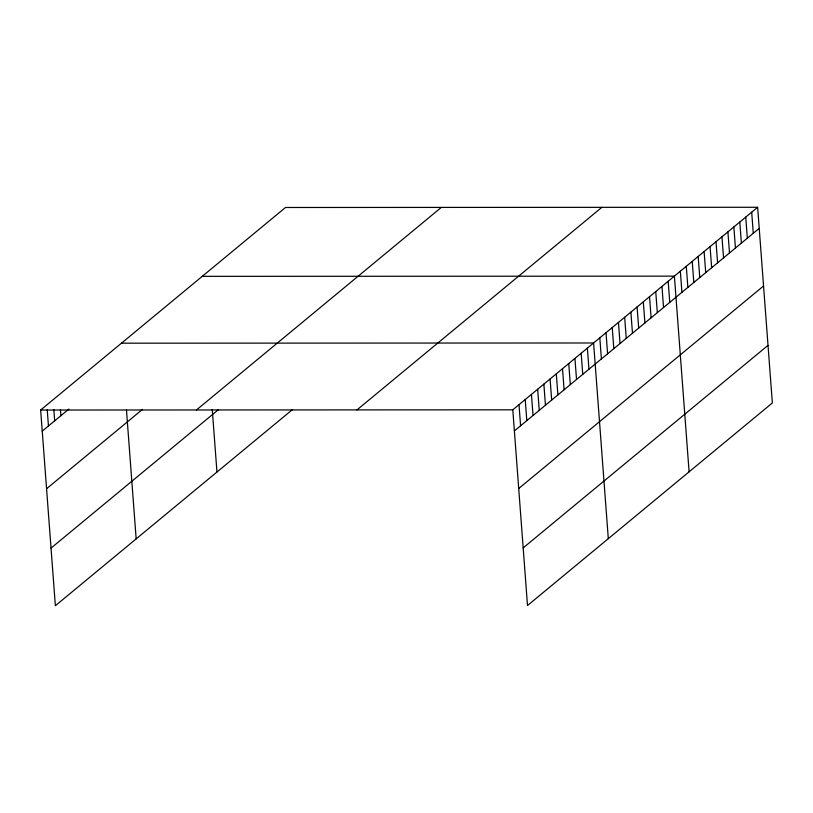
<?xml version="1.0" encoding="UTF-8"?>
<svg xmlns="http://www.w3.org/2000/svg" width="813" height="813" viewBox="0 0 813 813"><rect width="100%" height="100%" fill="white"/><g stroke="black" fill="none" stroke-linecap="round" stroke-linejoin="round"><path stroke-width="1.22" d="M292.558 409.498L55.365 605.726L40.65 410.037L285.495 207.488L757.635 207.274L772.35 402.963L527.505 605.512L512.79 409.823L757.635 207.274M42.235 431.124L68.871 409.091M46.565 488.745L142.458 409.417M196.461 409.965L441.296 207.417M51.036 548.104L218.575 409.508M356.988 409.894L601.833 207.345M514.375 430.91L759.22 228.372M518.714 488.532L763.549 285.983M523.176 547.901L768.021 345.352M202.244 276.349L674.394 276.146L689.099 471.835M121.452 343.188L593.592 342.984L608.307 538.673M40.65 410.037L512.79 409.823M751.69 212.193L753.275 233.29M745.745 217.112L747.33 238.209M739.8 222.04L741.385 243.128M733.854 226.959L735.44 248.046M727.909 231.878L729.495 252.965M721.954 236.796L723.55 257.884M716.009 241.715L717.594 262.802M710.064 246.634L711.649 267.721M704.119 251.552L705.704 272.64M698.174 256.471L699.759 277.558M692.229 261.39L693.814 282.477M686.284 266.308L687.869 287.396M680.339 271.227L681.924 292.314M668.174 281.288L669.76 302.375M661.955 286.43L663.54 307.517M655.745 291.572L657.331 312.659M649.526 296.715L651.111 317.802M643.317 301.857L644.902 322.944M637.097 306.989L638.683 328.086M630.888 312.131L632.473 333.228M624.669 317.273L626.254 338.371M618.449 322.415L620.034 343.513M612.24 327.558L613.825 348.655M606.02 332.7L607.606 353.787M599.811 337.842L601.396 358.929M587.372 348.127L588.958 369.214M581.163 353.269L582.748 374.356M574.943 358.411L576.529 379.498M568.734 363.553L570.32 384.64M562.515 368.696L564.1 389.783M556.295 373.838L557.891 394.925M550.086 378.98L551.671 400.067M543.867 384.112L545.452 405.209M537.657 389.254L539.243 410.352M531.438 394.396L533.023 415.494M525.228 399.539L526.814 420.636M519.009 404.681L520.594 425.778M212.254 409.478L216.959 472.038M126.462 409.894L136.157 538.877M60.416 409.498L60.884 415.697M53.831 409.671L54.664 420.839M47.235 409.854L48.455 425.982"/></g></svg>
